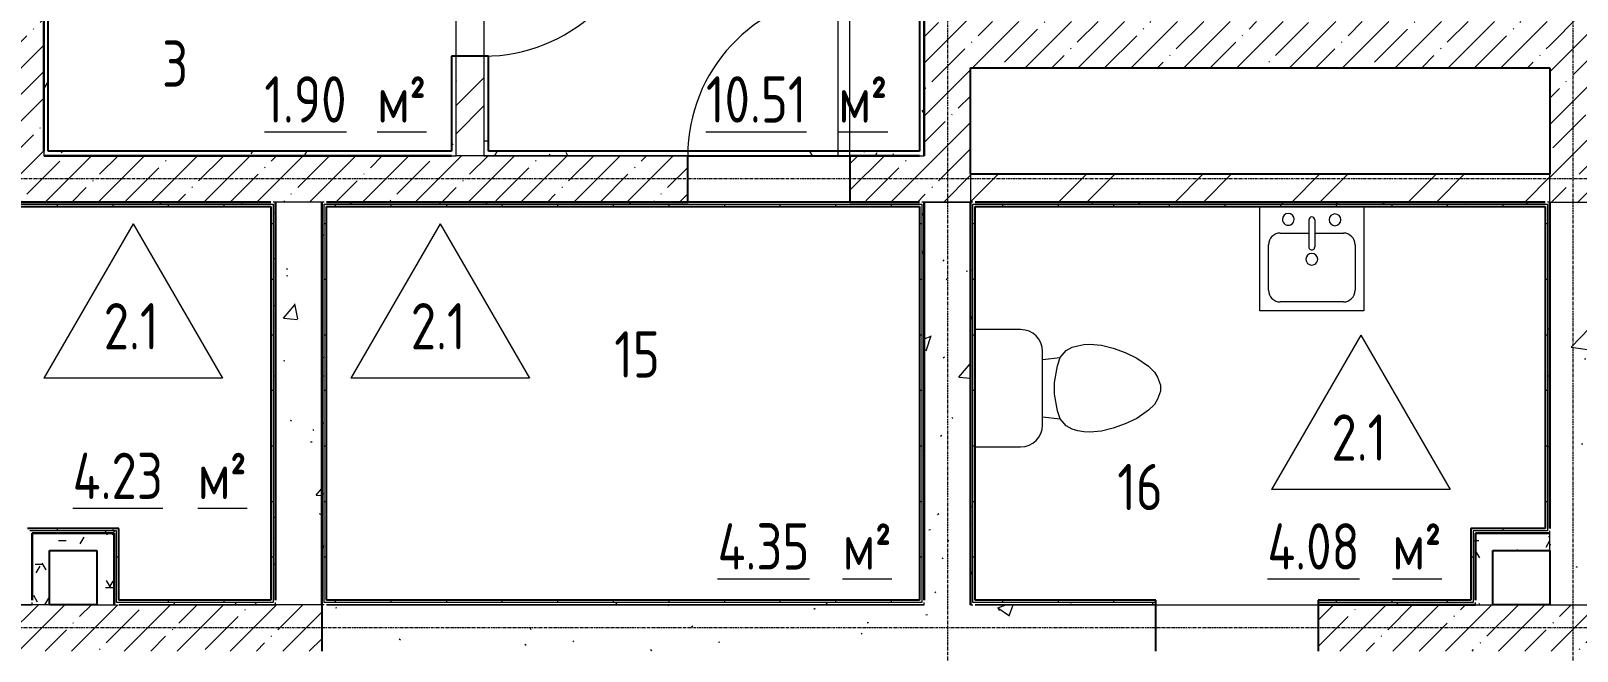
# Model space of a CAD drawing. Header units: millimetres. Extents: x -11854 to 4360091, y -19344 to 4989148.
# Drawn here: x 62167 to 68840, y 14747 to 17427 of the extents above; entities that cross this region are included whole.
import ezdxf

# ---------------------------------------------------------------- set-up
doc = ezdxf.new("R2010")
doc.units = ezdxf.units.MM
doc.linetypes.add('Линия сетки', pattern=[22.225, 12.7, -3.175, 3.175, -3.175])
for name, color, linetype, lineweight in [('A-AREA-IDEN', 254, 'Continuous', 9), ('A-DOOR', 254, 'Continuous', 9), ('A-WALL', 254, 'Continuous', 9), ('P-SANR-FIXT', 254, 'Continuous', 9), ('S-GRID', 254, 'Continuous', 9)]:
    doc.layers.add(name, color=color, linetype=linetype, lineweight=lineweight)
doc.styles.add('ISOCPEUR', font='isocpeur.ttf', dxfattribs={"width": 0.8, "height": 200})
doc.styles.add('ISOCPEUR_B', font='', dxfattribs={"width": 0.8, "height": 200})
doc.styles.add('ISOCPEUR_B_1', font='', dxfattribs={"width": 0.8, "height": 200})
doc.styles.get('ISOCPEUR_B').set_extended_font_data('ISOCPEUR', bold=True)
doc.styles.get('ISOCPEUR_B_1').set_extended_font_data('ISOCPEUR', bold=True)
pattern_1 = [(50, (542041.7, 20914.14), (728.7365, -63.7558), [76.2, -838.2]), (355, (542041.7, 20914.14), (-140.9716, 764.2276), [60.96, -670.56]), (100.451, (542102.4, 20908.8), (587.77, 700.4668), [64.76, -712.36]), (46.184, (542041.7, 21117.3), (1084.3162, -168.171), [114.3, -1257.3]), (96.636, (542132, 21103.3), (949.61, 989.7098), [97.14, -1068.54]), (351.184, (542041.7, 21117.3), (949.6206, 989.7012), [91.44, -1005.84]), (21, (542143.3, 21066.54), (606.4579, -409.0606), [76.2, -838.2]), (326, (542143.3, 21066.54), (247.2083, 736.7529), [60.96, -670.56]), (71.451, (542193.8, 21032.46), (853.6683, 327.6855), [64.76, -712.36]), (37.5, (542041.67, 20914.14), (12.3547, 338.22012), [6.706, -655.726, 6.706, -674.014, -673.1]), (37.5, (542041.67, 20914.14), (12.3547, 338.22012), [-1343.152, 6.706, -666.394]), (7.5, (542041.67, 20914.14), (267.27887, 400.72213), [6.706, -381.406, 6.706, -640.486, -256.54]), (7.5, (542041.67, 20914.14), (267.27887, 400.72213), [-1035.304, 6.706, -249.834]), (327.5, (541815.1, 20914.14), (542.36333, -22.91534), [6.706, -247.294, 6.706, -785.774, -1051.56]), (327.5, (541815.1, 20914.14), (542.36333, -22.91534), [-1046.48, 6.706, -1044.854]), (317.5, (541713.5, 20914.14), (592.51696, 101.7071), [6.706, -323.494, 6.706, -519.582, -746.76]), (317.5, (541713.5, 20914.14), (592.51696, 101.7071), [-856.488, 6.706, -740.054])]
pattern_2 = [(45, (542041.67, 20914.14), (-114.049253, 114.049253), []), (45, (542155.72, 20914.14), (-114.049253, 114.049253), [201.613, -40.323, 3.353, -36.97])]
pattern_3 = [(45, (542041.67, 20914.14), (-251.44717, 251.44717), []), (45, (542041.67, 21295.14), (-251.44717, 251.44717), [])]
pattern_4 = [(0, (542041.67, 20914.14), (406.4, 101.6), [33.528, -271.272, 33.528, -271.272, -1625.6]), (0, (542041.67, 20914.14), (406.4, 101.6), [-609.6, 33.528, -576.072, 33.528, -271.272, -711.2]), (0, (542041.67, 20914.14), (406.4, 101.6), [-1524, 33.528, -169.672, 33.528, -474.472]), (120, (542194.07, 20964.94), (-291.18818, 301.152724), [33.528, -271.272, 33.528, -1896.872]), (120, (542194.07, 20964.94), (-291.18818, 301.152724), [-338.328, -271.272, 33.528, -576.072, -1016]), (120, (542194.07, 20964.94), (-291.18818, 301.152724), [-1219.2, 33.528, -271.272, 33.528, -677.672]), (120, (542194.07, 20964.94), (-291.18818, 301.152724), [-1557.528, -169.672, 33.528, -474.472]), (240, (542244.87, 21168.14), (-115.21182, -402.752724), [33.528, -271.272, 33.528, -1896.872]), (240, (542244.87, 21168.14), (-115.21182, -402.752724), [-338.328, -271.272, 33.528, -576.072, -1016]), (240, (542244.87, 21168.14), (-115.21182, -402.752724), [-1219.2, 33.528, -271.272, 33.528, -677.672]), (240, (542244.87, 21168.14), (-115.21182, -402.752724), [-1557.528, -169.672, 33.528, -474.472])]
pattern_5 = [(0, (542041.67, 20914.14), (0, 240), []), (90, (542041.67, 20914.14), (-240, 1e-14), [])]

# ---------------------------------------------------------------- blocks, each defined once
blk = doc.blocks.new('Одиночные-Щитовые - Дверной блок внутренний глухой ДГ 21х7-6783225-1Б')
at = {"layer": 'A-DOOR', "lineweight": 18}
for p, q in [((299, -60), (299, -758.1)), ((350, -60), (299, -60)), ((350, -60), (350, -758.1)), ((350, -758.1), (299, -758.1))]:
    blk.add_line(p, q, dxfattribs=at)
at = {"layer": 'A-DOOR'}
blk.add_arc((350, -60), 700, 180, 265.82189, dxfattribs=at)
blk = doc.blocks.new('Туалет-Домашний-3D - Туалет-Домашний-3D-2034792-1Б')
at = {"layer": 'P-SANR-FIXT'}
for p, q in [((-95, 254), (-69.6, 279.4)), ((-69.6, 279.4), (-47.6, 292.1)), ((-47.6, 292.1), (-12.7, 304.8)), ((-12.7, 304.8), (12.7, 304.8)), ((12.7, 304.8), (47.6, 292.1)), ((47.6, 292.1), (69.6, 279.4)), ((69.6, 279.4), (95, 254)), ((-153.9, 152.4), (-130.2, 203.2)), ((-130.2, 203.2), (-95, 254)), ((95, 254), (130.2, 203.2)), ((130.2, 203.2), (153.9, 152.4)), ((-172.4, 101.6), (-153.9, 152.4)), ((153.9, 152.4), (172.4, 101.6)), ((-186.1, 50.6), (-172.4, 101.6)), ((172.4, 101.6), (186.1, 50.6)), ((-190.5, 0), (-186.1, 50.6)), ((186.1, 50.6), (190.5, 0)), ((-188.3, -25.3), (-190.5, 0)), ((-183.8, -50.8), (-188.3, -25.3)), ((-177, -76.2), (-183.8, -50.8)), ((183.8, -50.8), (177, -76.2)), ((188.3, -25.3), (183.8, -50.8)), ((190.5, 0), (188.3, -25.3)), ((-162.6, -101.6), (-177, -76.2)), ((-132.3, -127), (-162.6, -101.6)), ((-97.4, -139.7), (-132.3, -127)), ((-123.5, -203.8), (-132.3, -127)), ((132.3, -127), (97.4, -139.7)), ((123.5, -203.8), (132.3, -127)), ((162.6, -101.6), (132.3, -127)), ((177, -76.2), (162.6, -101.6)), ((-25.4, -152.4), (-97.4, -139.7)), ((25.4, -152.4), (-25.4, -152.4)), ((97.4, -139.7), (25.4, -152.4)), ((158.7, -203.8), (-158.8, -203.8)), ((-253.4, -298.4), (-253.4, -494.7)), ((253.4, -494.7), (253.4, -298.4))]:
    blk.add_line(p, q, dxfattribs=at)
for centre, start, end in [((-158.8, -298.4), 90, 180), ((158.7, -298.4), 0, 90)]:
    blk.add_arc(centre, 94.6, start, end, dxfattribs=at)
blk = doc.blocks.new('Кухонная мойка-Островок - 450 x 450 мм-V11-1Б')
at = {"layer": 'P-SANR-FIXT'}
for p, q in [((-209.3, 222.7), (240.7, 222.7)), ((-209.3, -227.1), (-209.3, 222.7)), ((240.7, 222.7), (240.7, -227.1)), ((-171.2, -62.2), (-171.2, 133.8)), ((-120.4, 184.6), (151.8, 184.6)), ((202.6, 133.8), (202.6, -62.2)), ((3, -170.2), (3, -53.1)), ((28.4, -170.2), (28.4, -53.1)), ((3, -113), (-120.4, -113)), ((151.8, -113), (28.4, -113))]:
    blk.add_line(p, q, dxfattribs=at)
for centre, radius, start, end in [((-120.4, 133.8), 50.8, 90, 180), ((151.8, 133.8), 50.8, 360, 90), ((15.7, 0), 25.4, 360, 180), ((15.7, 0), 25.4, 180, 0), ((-120.4, -62.2), 50.8, 180, 270), ((15.7, -53.1), 12.7, 360, 180), ((151.8, -62.2), 50.8, 270, 0), ((-84.3, -170.2), 25.4, 0, 180), ((-84.3, -170.2), 25.4, 180, 0), ((15.7, -170.2), 12.7, 180, 360), ((117.3, -172.3), 25.4, 360, 180), ((117.3, -172.3), 25.4, 180, 0)]:
    blk.add_arc(centre, radius, start, end, dxfattribs=at)
blk = doc.blocks.new('Одиночные-Щитовые - Дверной блок внутренний глухой ДГ 21х7 Л-4592465-1Б')
at = {"layer": 'A-DOOR', "lineweight": 18}
for p, q in [((299, 100), (299, 798.1)), ((350, 798.1), (299, 798.1)), ((350, 100), (350, 798.1)), ((350, 100), (299, 100))]:
    blk.add_line(p, q, dxfattribs=at)
at = {"layer": 'A-DOOR'}
blk.add_arc((350, 100), 700, 94.17811, 180, dxfattribs=at)
blk = doc.blocks.new('МАРКА ПОМЕЩЕНИЯ - ПОЛЫ - ОТДЕЛКА ПОЛА-6347798-1Б')
at = {"layer": 'A-AREA-IDEN'}
for p, q in [((0, 4.233), (-3.855, -2.444)), ((0, 4.233), (3.855, -2.444)), ((3.855, -2.444), (-3.855, -2.444))]:
    blk.add_line(p, q, dxfattribs=at)

msp = doc.modelspace()

# ---------------------------------------------------------------- hatches: boundary and pattern name
at = {"layer": 'A-WALL'}
h = msp.add_hatch(dxfattribs=at)
h.set_pattern_fill('FP_1', color=8, style=0, pattern_type=2)
h.set_pattern_definition(pattern_2)
h.paths.add_polyline_path([(62022.6, 16887.4), (62222.6, 16887.4), (62222.6, 23017.4), (62022.6, 23017.4), (62022.6, 16927)])
h = msp.add_hatch(dxfattribs=at)
h.set_pattern_fill('FP_1', color=8, style=0, pattern_type=2)
h.set_pattern_definition(pattern_2)
h.paths.add_polyline_path([(68722.6, 16687.4), (68922.6, 16687.4), (68922.6, 23017.4), (68722.6, 23017.4), (68722.6, 16807.4)])
h = msp.add_hatch(dxfattribs=at)
h.set_pattern_fill('FP_5', color=8, style=0, pattern_type=2)
h.set_pattern_definition(pattern_4)
h.paths.add_polyline_path([(64142.5, 16907.4), (64142.5, 17317.4), (64122.5, 17317.4), (64122.5, 16907.4)])
h.paths.add_polyline_path([(64122.5, 18017.4), (64142.5, 18017.4), (64142.5, 19217.4), (64122.5, 19217.4)])
h.paths.add_polyline_path([(64122.5, 20567.4), (64142.5, 20567.4), (64142.5, 21407.4), (64122.5, 21407.4)])
h.paths.add_polyline_path([(64122.5, 22257.4), (64142.5, 22257.4), (64142.5, 22597.4), (64122.5, 22597.4)])
h = msp.add_hatch(dxfattribs=at)
h.set_pattern_fill('FP_1', color=8, style=0, pattern_type=2)
h.set_pattern_definition(pattern_2)
h.paths.add_polyline_path([(66022.6, 16687.4), (66222.6, 16687.4), (66222.6, 22617.4), (66022.6, 22617.4), (66022.6, 16887.4)])
h = msp.add_hatch(dxfattribs=at)
h.set_pattern_fill('FP_5', color=8, style=0, pattern_type=2)
h.set_pattern_definition(pattern_4)
h.paths.add_polyline_path([(66002.5, 16887.4), (66022.5, 16887.4), (66022.5, 22332.4), (66002.5, 22332.4), (66002.5, 16907.4)])
h = msp.add_hatch(dxfattribs=at)
h.set_pattern_fill('FP_5', color=8, style=0, pattern_type=2)
h.set_pattern_definition(pattern_4)
h.paths.add_polyline_path([(62222.5, 16907.4), (62242.5, 16907.4), (62242.5, 17997.4), (62222.5, 17997.4), (62222.5, 16927)])
h = msp.add_hatch(dxfattribs=at)
h.set_pattern_fill('FP_1', color=8, style=0, pattern_type=2)
h.set_pattern_definition(pattern_2)
h.paths.add_polyline_path([(66222.6, 17267.4), (68722.6, 17267.4), (68722.6, 17467.4), (66222.6, 17467.4)])
h = msp.add_hatch(dxfattribs=at)
h.set_pattern_fill('FP_5', color=8, style=0, pattern_type=2)
h.set_pattern_definition(pattern_4)
h.paths.add_polyline_path([(63982.5, 16887.4), (64002.5, 16887.4), (64002.5, 17317.4), (63982.5, 17317.4), (63982.5, 16907.4)])
h = msp.add_hatch(dxfattribs=at)
h.set_pattern_fill('FP_3', color=8, style=0, pattern_type=2)
h.set_pattern_definition(pattern_3)
h.paths.add_polyline_path([(64002.6, 16887.4), (64122.6, 16887.4), (64122.6, 17317.4), (64002.6, 17317.4), (64002.6, 16927)])
h = msp.add_hatch(dxfattribs=at)
h.set_pattern_fill('FP_1', color=8, style=0, pattern_type=2)
h.set_pattern_definition(pattern_2)
h.paths.add_polyline_path([(53272.6, 16687.4), (56622.6, 16687.4), (56622.6, 16887.4), (53272.6, 16887.4)])
h.paths.add_polyline_path([(57322.6, 16687.4), (59222.6, 16687.4), (59222.6, 16887.4), (57322.6, 16887.4)])
h.paths.add_polyline_path([(59922.6, 16687.4), (65002.4, 16687.4), (65002.4, 16887.4), (59922.6, 16887.4)])
h.paths.add_polyline_path([(65702.4, 16687.4), (66022.6, 16687.4), (66022.6, 16887.4), (65702.4, 16887.4)])
h = msp.add_hatch(dxfattribs=at)
h.set_pattern_fill('FP_5', color=8, style=0, pattern_type=2)
h.set_pattern_definition(pattern_4)
h.paths.add_polyline_path([(63982.5, 16887.4), (63982.5, 16907.4), (62222.6, 16907.4), (62222.6, 16887.4), (63450.2, 16887.4)])
h = msp.add_hatch(dxfattribs=at)
h.set_pattern_fill('FP_5', color=8, style=0, pattern_type=2)
h.set_pattern_definition(pattern_4)
h.paths.add_polyline_path([(66002.5, 16887.4), (66002.5, 16907.4), (64122.6, 16907.4), (64122.6, 16887.4), (65790.7, 16887.4)])
h = msp.add_hatch(dxfattribs=at)
h.set_pattern_fill('FP_3', color=8, style=0, pattern_type=2)
h.set_pattern_definition(pattern_3)
h.paths.add_polyline_path([(66222.6, 16687.4), (68722.6, 16687.4), (68722.6, 16807.4), (66222.6, 16807.4)])
h = msp.add_hatch(dxfattribs=at)
h.set_pattern_fill('FP_5', color=8, style=0, pattern_type=2)
h.set_pattern_definition(pattern_4)
h.paths.add_polyline_path([(63202.5, 16677.4), (63212.5, 16677.4), (63212.5, 16687.4), (60632.5, 16687.4), (60632.5, 16677.4), (62865.1, 16677.4)])
h = msp.add_hatch(dxfattribs=at)
h.set_pattern_fill('FP_5', color=8, style=0, pattern_type=2)
h.set_pattern_definition(pattern_4)
h.paths.add_polyline_path([(63212.5, 14957.4), (63222.6, 14957.4), (63222.5, 14967.4), (63222.5, 16687.4), (63212.5, 16687.4), (63212.5, 14967.4)])
h = msp.add_hatch(dxfattribs=at)
h.set_pattern_fill('FP_2', color=8, style=0, pattern_type=2)
h.set_pattern_definition(pattern_1)
h.paths.add_polyline_path([(63222.6, 14947.4), (63422.6, 14947.4), (63422.6, 16687.4), (63222.6, 16687.4), (63222.6, 14957.4)])
h = msp.add_hatch(dxfattribs=at)
h.set_pattern_fill('FP_5', color=8, style=0, pattern_type=2)
h.set_pattern_definition(pattern_4)
h.paths.add_polyline_path([(63422.5, 14947.4), (63432.5, 14947.4), (63432.5, 16687.4), (63422.5, 16687.4), (63422.5, 15942.4)])
h = msp.add_hatch(dxfattribs=at)
h.set_pattern_fill('FP_5', color=8, style=0, pattern_type=2)
h.set_pattern_definition(pattern_4)
h.paths.add_polyline_path([(66012.4, 16677.4), (66012.4, 16687.4), (63432.5, 16687.4), (63432.5, 16677.4), (66002.4, 16677.4)])
h = msp.add_hatch(dxfattribs=at)
h.set_pattern_fill('FP_5', color=8, style=0, pattern_type=2)
h.set_pattern_definition(pattern_4)
h.paths.add_polyline_path([(66012.4, 14957.4), (66022.5, 14957.4), (66022.4, 14967.4), (66022.4, 16687.4), (66012.4, 16687.4), (66012.4, 14967.4)])
h = msp.add_hatch(dxfattribs=at)
h.set_pattern_fill('FP_2', color=8, style=0, pattern_type=2)
h.set_pattern_definition(pattern_1)
h.paths.add_polyline_path([(66022.5, 14947.4), (66222.5, 14947.4), (66222.5, 16687.4), (66022.5, 16687.4), (66022.5, 14957.4)])
h = msp.add_hatch(dxfattribs=at)
h.set_pattern_fill('FP_5', color=8, style=0, pattern_type=2)
h.set_pattern_definition(pattern_4)
h.paths.add_polyline_path([(66222.5, 14947.4), (66232.5, 14947.4), (66232.5, 16687.4), (66222.5, 16687.4), (66222.5, 15942.4)])
h = msp.add_hatch(dxfattribs=at)
h.set_pattern_fill('FP_5', color=8, style=0, pattern_type=2)
h.set_pattern_definition(pattern_4)
h.paths.add_polyline_path([(66242.5, 16677.4), (68712.4, 16677.4), (68712.4, 16687.4), (66232.5, 16687.4), (66232.5, 16677.4)])
h = msp.add_hatch(dxfattribs=at)
h.set_pattern_fill('FP_5', color=8, style=0, pattern_type=2)
h.set_pattern_definition(pattern_4)
h.paths.add_polyline_path([(68712.4, 15267.4), (68722.5, 15267.4), (68722.4, 15277.4), (68722.4, 16687.4), (68712.4, 16687.4), (68712.4, 15277.4)])
h = msp.add_hatch(dxfattribs=at)
h.set_pattern_fill('FP_2', color=8, style=0, pattern_type=2)
h.set_pattern_definition(pattern_1)
h.paths.add_polyline_path([(68722.5, 14947.4), (68922.5, 14947.4), (68922.5, 16687.4), (68722.5, 16687.4), (68722.5, 14957.9)])
h = msp.add_hatch(dxfattribs=at)
h.set_pattern_fill('FP_6', color=8, style=0, pattern_type=2)
h.set_pattern_definition(pattern_5)
h.paths.add_polyline_path([(63202.5, 16667.4), (63202.5, 16677.4), (60642.5, 16677.4), (60642.5, 16667.4), (62865.1, 16667.4)])
h = msp.add_hatch(dxfattribs=at)
h.set_pattern_fill('FP_6', color=8, style=0, pattern_type=2)
h.set_pattern_definition(pattern_5)
h.paths.add_polyline_path([(63202.5, 14967.4), (63212.5, 14967.4), (63212.5, 16677.4), (63202.5, 16677.4), (63202.5, 15942.4)])
h = msp.add_hatch(dxfattribs=at)
h.set_pattern_fill('FP_6', color=8, style=0, pattern_type=2)
h.set_pattern_definition(pattern_5)
h.paths.add_polyline_path([(63432.5, 14957.4), (63442.5, 14957.4), (63442.5, 16677.4), (63432.5, 16677.4), (63432.5, 15942.4)])
h = msp.add_hatch(dxfattribs=at)
h.set_pattern_fill('FP_6', color=8, style=0, pattern_type=2)
h.set_pattern_definition(pattern_5)
h.paths.add_polyline_path([(66002.4, 16667.4), (66002.4, 16677.4), (63442.5, 16677.4), (63442.5, 16667.4), (65790.7, 16667.4)])
h = msp.add_hatch(dxfattribs=at)
h.set_pattern_fill('FP_6', color=8, style=0, pattern_type=2)
h.set_pattern_definition(pattern_5)
h.paths.add_polyline_path([(66002.4, 14967.4), (66012.4, 14967.4), (66012.4, 16677.4), (66002.4, 16677.4), (66002.4, 15942.4)])
h = msp.add_hatch(dxfattribs=at)
h.set_pattern_fill('FP_6', color=8, style=0, pattern_type=2)
h.set_pattern_definition(pattern_5)
h.paths.add_polyline_path([(66242.5, 14957.4), (66242.5, 16677.4), (66232.5, 16677.4), (66232.5, 14957.4)])
h = msp.add_hatch(dxfattribs=at)
h.set_pattern_fill('FP_6', color=8, style=0, pattern_type=2)
h.set_pattern_definition(pattern_5)
h.paths.add_polyline_path([(68702.4, 16667.4), (68702.4, 16677.4), (66242.5, 16677.4), (66242.5, 16667.4), (67546.1, 16667.4)])
h = msp.add_hatch(dxfattribs=at)
h.set_pattern_fill('FP_6', color=8, style=0, pattern_type=2)
h.set_pattern_definition(pattern_5)
h.paths.add_polyline_path([(68712.4, 15277.4), (68712.4, 16677.4), (68702.4, 16677.4), (68702.4, 15277.4)])
h = msp.add_hatch(dxfattribs=at)
h.set_pattern_fill('FP_6', color=8, style=0, pattern_type=2)
h.set_pattern_definition(pattern_5)
h.paths.add_polyline_path([(62162.5, 15267.4), (62547.3, 15267.4), (62547.3, 15277.4), (62162.5, 15277.4)])
h = msp.add_hatch(dxfattribs=at)
h.set_pattern_fill('FP_5', color=8, style=0, pattern_type=2)
h.set_pattern_definition(pattern_4)
h.paths.add_polyline_path([(62527.3, 15257.4), (62537.3, 15257.4), (62537.3, 15267.4), (62172.5, 15267.4), (62172.5, 15257.4), (62280, 15257.4)])
h = msp.add_hatch(dxfattribs=at)
h.set_pattern_fill('FP_5', color=8, style=0, pattern_type=2)
h.set_pattern_definition(pattern_4)
h.paths.add_polyline_path([(62172.6, 14947.4), (62247.6, 14947.4), (62247.6, 15257.4), (62172.6, 15257.4), (62172.6, 14957.4)])
h = msp.add_hatch(dxfattribs=at)
h.set_pattern_fill('FP_5', color=8, style=0, pattern_type=2)
h.set_pattern_definition(pattern_4)
h.paths.add_polyline_path([(62247.6, 15182.4), (62527.3, 15182.4), (62527.3, 15257.4), (62247.6, 15257.4)])
h = msp.add_hatch(dxfattribs=at)
h.set_pattern_fill('FP_6', color=8, style=0, pattern_type=2)
h.set_pattern_definition(pattern_5)
h.paths.add_polyline_path([(62537.3, 14957.4), (62547.3, 14957.9), (62547.3, 15267.4), (62537.3, 15267.4), (62537.3, 14957.9)])
h = msp.add_hatch(dxfattribs=at)
h.set_pattern_fill('FP_6', color=8, style=0, pattern_type=2)
h.set_pattern_definition(pattern_5)
h.paths.add_polyline_path([(68392.4, 14967.4), (68392.4, 15277.4), (68382.4, 15277.4), (68382.4, 14967.4)])
h = msp.add_hatch(dxfattribs=at)
h.set_pattern_fill('FP_6', color=8, style=0, pattern_type=2)
h.set_pattern_definition(pattern_5)
h.paths.add_polyline_path([(68392.4, 15267.4), (68712.4, 15267.4), (68712.4, 15277.4), (68392.4, 15277.4)])
h = msp.add_hatch(dxfattribs=at)
h.set_pattern_fill('FP_5', color=8, style=0, pattern_type=2)
h.set_pattern_definition(pattern_4)
h.paths.add_polyline_path([(68392.4, 14957.4), (68402.3, 14957.9), (68402.4, 14967.4), (68402.4, 15267.4), (68392.4, 15267.4), (68392.4, 14957.9)])
h = msp.add_hatch(dxfattribs=at)
h.set_pattern_fill('FP_5', color=8, style=0, pattern_type=2)
h.set_pattern_definition(pattern_4)
h.paths.add_polyline_path([(68402.3, 14947.4), (68477.3, 14947.4), (68477.3, 15257.4), (68402.3, 15257.4), (68402.3, 14957.4)])
h = msp.add_hatch(dxfattribs=at)
h.set_pattern_fill('FP_5', color=8, style=0, pattern_type=2)
h.set_pattern_definition(pattern_4)
h.paths.add_polyline_path([(68722.5, 15182.4), (68722.5, 15257.4), (68477.3, 15257.4), (68477.3, 15182.4), (68716.4, 15182.4)])
h = msp.add_hatch(dxfattribs=at)
h.set_pattern_fill('FP_5', color=8, style=0, pattern_type=2)
h.set_pattern_definition(pattern_4)
h.paths.add_polyline_path([(62452.3, 14947.4), (62527.3, 14947.4), (62527.3, 15182.4), (62452.3, 15182.4), (62452.3, 14957.9)])
h = msp.add_hatch(dxfattribs=at)
h.set_pattern_fill('FP_5', color=8, style=0, pattern_type=2)
h.set_pattern_definition(pattern_4)
h.paths.add_polyline_path([(62172.6, 14947.4), (62172.6, 14957.4), (61322.6, 14957.4), (61322.6, 14947.4), (61987.4, 14947.4)])
h.paths.add_polyline_path([(60632.5, 14947.4), (60642.5, 14947.4), (60642.5, 14957.4), (60632.5, 14957.4)])
h = msp.add_hatch(dxfattribs=at)
h.set_pattern_fill('FP_5', color=8, style=0, pattern_type=2)
h.set_pattern_definition(pattern_4)
h.paths.add_polyline_path([(62865.1, 14947.4), (63222.6, 14947.4), (63222.6, 14957.4), (62537.3, 14957.4), (62537.3, 14947.4), (62547.3, 14947.4)])
h = msp.add_hatch(dxfattribs=at)
h.set_pattern_fill('FP_6', color=8, style=0, pattern_type=2)
h.set_pattern_definition(pattern_5)
h.paths.add_polyline_path([(62547.3, 14957.4), (63212.5, 14957.4), (63212.5, 14967.4), (62547.3, 14967.4), (62547.3, 14957.9)])
h = msp.add_hatch(dxfattribs=at)
h.set_pattern_fill('FP_5', color=8, style=0, pattern_type=2)
h.set_pattern_definition(pattern_4)
h.paths.add_polyline_path([(66022.5, 14947.4), (66022.5, 14957.4), (63432.5, 14957.4), (63432.5, 14947.4), (65205.6, 14947.4)])
h = msp.add_hatch(dxfattribs=at)
h.set_pattern_fill('FP_6', color=8, style=0, pattern_type=2)
h.set_pattern_definition(pattern_5)
h.paths.add_polyline_path([(66012.4, 14957.4), (66012.4, 14967.4), (63442.5, 14967.4), (63442.5, 14957.4), (65205.6, 14957.4)])
h = msp.add_hatch(dxfattribs=at)
h.set_pattern_fill('FP_5', color=8, style=0, pattern_type=2)
h.set_pattern_definition(pattern_4)
h.paths.add_polyline_path([(68402.3, 14947.4), (68402.3, 14957.4), (67722.6, 14957.4), (67722.6, 14947.4)])
h.paths.add_polyline_path([(67022.6, 14947.4), (67022.6, 14957.4), (66232.5, 14957.4), (66232.5, 14947.4), (66375.9, 14947.4)])
h = msp.add_hatch(dxfattribs=at)
h.set_pattern_fill('FP_6', color=8, style=0, pattern_type=2)
h.set_pattern_definition(pattern_5)
h.paths.add_polyline_path([(67722.6, 14957.4), (68392.4, 14957.9), (68392.4, 14967.4), (67722.6, 14967.4), (67722.6, 14957.9)])
h.paths.add_polyline_path([(67022.6, 14957.4), (67022.6, 14967.4), (66242.5, 14967.4), (66242.5, 14957.4), (66375.9, 14957.4)])
h = msp.add_hatch(dxfattribs=at)
h.set_pattern_fill('FP_1', color=8, style=0, pattern_type=2)
h.set_pattern_definition(pattern_2)
h.paths.add_polyline_path([(53272.6, 14747.4), (55522.6, 14747.4), (55522.6, 14947.4), (53272.6, 14947.4)])
h.paths.add_polyline_path([(55722.6, 14747.4), (60622.6, 14747.4), (60622.6, 14947.4), (55722.6, 14947.4)])
h.paths.add_polyline_path([(61322.6, 14747.4), (63422.6, 14747.4), (63422.6, 14947.4), (61322.6, 14947.4)])
h = msp.add_hatch(dxfattribs=at)
h.set_pattern_fill('FP_2', color=8, style=0, pattern_type=2)
h.set_pattern_definition(pattern_1)
h.paths.add_polyline_path([(63422.6, 14747.4), (67022.6, 14747.4), (67022.6, 14947.4), (63422.6, 14947.4)])
h = msp.add_hatch(dxfattribs=at)
h.set_pattern_fill('FP_1', color=8, style=0, pattern_type=2)
h.set_pattern_definition(pattern_2)
h.paths.add_polyline_path([(67722.6, 14747.4), (70822.6, 14747.4), (70822.6, 14947.4), (67722.6, 14947.4)])
h.paths.add_polyline_path([(71522.6, 14747.4), (75422.6, 14747.4), (75422.6, 14947.4), (71522.6, 14947.4)])
h.paths.add_polyline_path([(76122.6, 14747.4), (77622.6, 14747.4), (77622.6, 14947.4), (76122.6, 14947.4)])

# ---------------------------------------------------------------- linework, layer by layer
at = {"layer": 'A-WALL', "color": 8, "lineweight": 25}
for p, q in [((66002.5, 22332.4), (66002.5, 16907.4)), ((66022.5, 16887.4), (66022.5, 22332.4)), ((66022.6, 22332.4), (66022.6, 16887.4)), ((62222.5, 17997.4), (62222.5, 16907.4)), ((62222.6, 16907.4), (62222.6, 17997.4)), ((62242.5, 16907.4), (62242.5, 17997.4)), ((63982.5, 17317.4), (63982.5, 16907.4)), ((64002.5, 17317.4), (63982.5, 17317.4)), ((64142.5, 17317.4), (64002.6, 17317.4)), ((64142.5, 16907.4), (64142.5, 17317.4)), ((66222.6, 16807.4), (66222.6, 17267.4)), ((66222.6, 17267.4), (68722.6, 17267.4)), ((68722.6, 17267.4), (68722.6, 16807.4)), ((63982.5, 16887.4), (62222.6, 16887.4)), ((62222.6, 16887.4), (63982.5, 16887.4)), ((63982.5, 16907.4), (62242.5, 16907.4)), ((66002.5, 16907.4), (64142.5, 16907.4)), ((65002.4, 16687.4), (65002.4, 16887.4)), ((65002.4, 16887.4), (66002.5, 16887.4)), ((66002.5, 16887.4), (65702.4, 16887.4)), ((65702.4, 16887.4), (65702.4, 16687.4)), ((68722.6, 16807.4), (66222.6, 16807.4)), ((60642.5, 16687.4), (63202.5, 16687.4)), ((63202.5, 16687.4), (60642.5, 16687.4)), ((63222.5, 14967.4), (63222.5, 16687.4)), ((63222.6, 16687.4), (63222.6, 14967.4)), ((63422.5, 16687.4), (63422.5, 14947.4)), ((63422.6, 14947.4), (63422.6, 16687.4)), ((63442.5, 16687.4), (65002.4, 16687.4)), ((66002.4, 16687.4), (63442.5, 16687.4)), ((65702.4, 16687.4), (66002.4, 16687.4)), ((66022.4, 14967.4), (66022.4, 16687.4)), ((66022.5, 16687.4), (66022.5, 14967.4)), ((66222.5, 14947.4), (66222.5, 16687.4)), ((66222.5, 16687.4), (66222.5, 14947.4)), ((66242.5, 16687.4), (68702.4, 16687.4)), ((68702.4, 16687.4), (66242.5, 16687.4)), ((68722.4, 15277.4), (68722.4, 16687.4)), ((68722.5, 16687.4), (68722.5, 15277.4)), ((60642.5, 16667.4), (63202.5, 16667.4)), ((63202.5, 16667.4), (63202.5, 14967.4)), ((63442.5, 14967.4), (63442.5, 16667.4)), ((63442.5, 16667.4), (66002.4, 16667.4)), ((66002.4, 16667.4), (66002.4, 14967.4)), ((66242.5, 14967.4), (66242.5, 16667.4)), ((66242.5, 16667.4), (68702.4, 16667.4)), ((68702.4, 16667.4), (68702.4, 15277.4)), ((62547.3, 15277.4), (62152.5, 15277.4)), ((62172.5, 14967.4), (62172.5, 15257.4)), ((62172.5, 15257.4), (62527.3, 15257.4)), ((62172.6, 15257.4), (62172.6, 14967.4)), ((62527.3, 15257.4), (62172.6, 15257.4)), ((62527.3, 14947.4), (62527.3, 15257.4)), ((62527.3, 15257.4), (62527.3, 14947.4)), ((62547.3, 14967.4), (62547.3, 15277.4)), ((68382.4, 15277.4), (68382.4, 14967.4)), ((68702.4, 15277.4), (68382.4, 15277.4)), ((68402.3, 15257.4), (68402.3, 14967.4)), ((68722.5, 15257.4), (68402.3, 15257.4)), ((68402.4, 14967.4), (68402.4, 15257.4)), ((68402.4, 15257.4), (68722.5, 15257.4)), ((62247.6, 14947.4), (62247.6, 15182.4)), ((62247.6, 15182.4), (62452.3, 15182.4)), ((62452.3, 15182.4), (62452.3, 14947.4)), ((68477.3, 14947.4), (68477.3, 15182.4)), ((68477.3, 15182.4), (68722.5, 15182.4)), ((68722.5, 15182.4), (68722.5, 14947.4)), ((63202.5, 14967.4), (62547.3, 14967.4)), ((66002.4, 14967.4), (63442.5, 14967.4)), ((67022.6, 14967.4), (66242.5, 14967.4)), ((67022.6, 14947.4), (67022.6, 14967.4)), ((68382.4, 14967.4), (67722.6, 14967.4)), ((67722.6, 14967.4), (67722.6, 14947.4)), ((62452.3, 14947.4), (62247.6, 14947.4)), ((63422.6, 14947.4), (63422.6, 14747.4)), ((67022.6, 14747.4), (67022.6, 14947.4)), ((68402.3, 14947.4), (67722.6, 14947.4)), ((67722.6, 14947.4), (67722.6, 14747.4)), ((67722.6, 14947.4), (68402.3, 14947.4)), ((68722.5, 14947.4), (68477.3, 14947.4))]:
    msp.add_line(p, q, dxfattribs=at)
at = {"layer": 'A-WALL', "color": 8}
for p, q in [((64002.6, 16887.4), (64002.6, 18017.4)), ((64122.6, 18017.4), (64122.6, 16887.4)), ((64002.5, 16887.4), (64002.5, 17317.4)), ((64122.5, 17317.4), (64122.5, 16907.4)), ((62222.6, 16907.4), (62222.6, 16887.4)), ((63982.5, 16887.4), (64002.5, 16887.4)), ((65002.4, 16887.4), (64002.6, 16887.4)), ((64122.6, 16887.4), (65002.4, 16887.4)), ((66002.5, 16887.4), (66022.5, 16887.4)), ((66222.6, 16807.4), (66222.6, 16687.4)), ((68722.6, 16687.4), (68722.6, 16807.4)), ((63222.5, 16687.4), (63212.5, 16687.4)), ((63432.5, 16687.4), (63222.6, 16687.4)), ((66022.4, 16687.4), (66012.4, 16687.4)), ((66222.5, 16687.4), (66022.5, 16687.4)), ((66022.6, 16687.4), (66222.6, 16687.4)), ((66232.5, 16687.4), (66222.5, 16687.4)), ((68722.4, 16687.4), (68712.4, 16687.4)), ((68722.5, 16687.4), (68922.6, 16687.4)), ((60632.5, 16677.4), (63212.5, 16677.4)), ((63212.5, 16677.4), (63212.5, 14957.4)), ((63432.5, 14957.4), (63432.5, 16677.4)), ((63432.5, 16677.4), (66002.4, 16677.4)), ((66002.4, 16677.4), (66012.4, 16677.4)), ((66012.4, 16677.4), (66012.4, 14957.4)), ((66232.5, 14957.4), (66232.5, 16677.4)), ((66232.5, 16677.4), (68712.4, 16677.4)), ((68712.4, 16677.4), (68712.4, 15277.4)), ((62537.3, 15267.4), (62162.5, 15267.4)), ((62537.3, 14957.4), (62537.3, 15267.4)), ((68392.4, 15267.4), (68392.4, 14957.4)), ((68712.4, 15267.4), (68392.4, 15267.4)), ((68712.4, 15277.4), (68712.4, 15267.4)), ((68722.5, 15257.4), (68722.5, 15267.4)), ((68722.5, 15182.4), (68722.5, 15257.4)), ((62172.6, 14947.4), (62172.6, 14957.4)), ((63212.5, 14957.4), (62537.3, 14957.4)), ((63222.6, 14947.4), (63222.6, 14957.4)), ((66012.4, 14957.4), (63432.5, 14957.4)), ((66022.5, 14947.4), (66022.5, 14957.4)), ((67022.6, 14957.4), (66232.5, 14957.4)), ((68392.4, 14957.4), (67722.6, 14957.4)), ((68402.3, 14947.4), (68402.3, 14957.4)), ((62247.6, 14947.4), (60642.5, 14947.4)), ((61322.6, 14947.4), (62172.6, 14947.4)), ((62452.3, 14947.4), (62537.3, 14947.4)), ((63432.5, 14947.4), (62547.3, 14947.4)), ((62547.3, 14947.4), (63222.6, 14947.4)), ((66022.5, 14947.4), (63442.5, 14947.4)), ((63442.5, 14947.4), (66022.5, 14947.4)), ((66222.5, 14947.4), (66232.5, 14947.4)), ((67022.6, 14947.4), (66242.5, 14947.4)), ((66242.5, 14947.4), (67022.6, 14947.4)), ((67022.6, 14947.4), (67722.6, 14947.4)), ((68402.3, 14947.4), (68477.3, 14947.4)), ((68722.5, 14947.4), (68932.4, 14947.4))]:
    msp.add_line(p, q, dxfattribs=at)
at = {"layer": 'S-GRID', "color": 8, "linetype": 'Линия сетки'}
for p, q in [((66122.6, 26233.7), (66122.6, -3986)), ((68822.6, 26233.7), (68822.6, -3986)), ((84219.3, 16787.4), (45556.2, 16787.4)), ((84219.3, 14847.4), (45556.2, 14847.4))]:
    msp.add_line(p, q, dxfattribs=at)

# ---------------------------------------------------------------- block references
at = {"layer": 'A-AREA-IDEN', "color": 8, "xscale": 99.99999999999991, "yscale": 99.99999999999991, "zscale": 99.99999999999991}
for p in [(62608.6, 16170.3), (63933.7, 16170.3), (67907.1, 15689.4)]:
    msp.add_blockref('МАРКА ПОМЕЩЕНИЯ - ПОЛЫ - ОТДЕЛКА ПОЛА-6347798-1Б', p, dxfattribs=at)
at = {"layer": 'A-DOOR', "color": 8, "rotation": 90.00000000047208}
msp.add_blockref('Одиночные-Щитовые - Дверной блок внутренний глухой ДГ 21х7-6783225-1Б', (64062.6, 17667.4), dxfattribs=at)
at = {"layer": 'A-DOOR', "color": 8}
msp.add_blockref('Одиночные-Щитовые - Дверной блок внутренний глухой ДГ 21х7 Л-4592465-1Б', (65352.4, 16787.4), dxfattribs=at)
at = {"layer": 'P-SANR-FIXT', "color": 8}
for name, p, rotation in [('Кухонная мойка-Островок - 450 x 450 мм-V11-1Б', (67711.3, 16440.3), 180), ('Туалет-Домашний-3D - Туалет-Домашний-3D-2034792-1Б', (66737.2, 15883), 270.0000000013918)]:
    msp.add_blockref(name, p, dxfattribs=dict(at, rotation=rotation))

# ---------------------------------------------------------------- texts
at = {"layer": 'A-AREA-IDEN', "color": 8, "char_height": 200, "attachment_point": 1}
for s, insert, width, style in [('\\fISOCPEUR|b1|i0|c204|p34|;\\W.8;3', (62733.5, 17385.1), 147.51, 'ISOCPEUR_B'), ('\\L1.90 ', (63174.9, 17230.5), 590.042, 'ISOCPEUR_B'), ('\\L\\fISOCPEUR|b1|i0|c238|p34|;\\W.8;\\L²', (63799.3, 17230.5), 128.27, 'ISOCPEUR_B_1'), ('\\L10.51 ', (65080.9, 17230.5), 692.658, 'ISOCPEUR_B'), ('\\L\\fISOCPEUR|b1|i0|c238|p34|;\\W.8;\\L²', (65790, 17230.5), 128.27, 'ISOCPEUR_B_1'), ('\\L\\fISOCPEUR|b1|i0|c204|p34|;\\W.8;\\Lм', (63661.7, 17230.5), 166.751, 'ISOCPEUR_B'), ('\\L\\fISOCPEUR|b1|i0|c204|p34|;\\W.8;\\Lм', (65652.4, 17230.5), 166.751, 'ISOCPEUR_B'), ('2.1', (62481.6, 16250.9), 295.021, 'ISOCPEUR'), ('2.1', (63806.7, 16250.9), 295.021, 'ISOCPEUR'), ('15', (64685.3, 16129.2), 250.126, 'ISOCPEUR_B'), ('2.1', (67780.1, 15770), 295.021, 'ISOCPEUR'), ('\\L4.23 ', (62347.7, 15604.5), 654.177, 'ISOCPEUR_B'), ('\\L\\fISOCPEUR|b1|i0|c238|p34|;\\W.8;\\L²', (63025, 15604.5), 128.27, 'ISOCPEUR_B_1'), ('16', (66856.3, 15556.5), 250.126, 'ISOCPEUR_B'), ('\\L\\fISOCPEUR|b1|i0|c204|p34|;\\W.8;\\Lм', (62887.4, 15604.5), 166.751, 'ISOCPEUR_B'), ('\\L4.35 ', (65130.9, 15299.6), 654.177, 'ISOCPEUR_B'), ('\\L\\fISOCPEUR|b1|i0|c238|p34|;\\W.8;\\L²', (65808.3, 15299.6), 128.27, 'ISOCPEUR_B_1'), ('\\L4.08 ', (67503.8, 15299.6), 654.177, 'ISOCPEUR_B'), ('\\L\\fISOCPEUR|b1|i0|c238|p34|;\\W.8;\\L²', (68181.2, 15299.6), 128.27, 'ISOCPEUR_B_1'), ('\\L\\fISOCPEUR|b1|i0|c204|p34|;\\W.8;\\Lм', (65670.7, 15299.6), 166.751, 'ISOCPEUR_B'), ('\\L\\fISOCPEUR|b1|i0|c204|p34|;\\W.8;\\Lм', (68043.6, 15299.6), 166.751, 'ISOCPEUR_B')]:
    msp.add_mtext(s, dxfattribs=dict(at, insert=insert, width=width, style=style))

doc.saveas('drawing.dxf')
